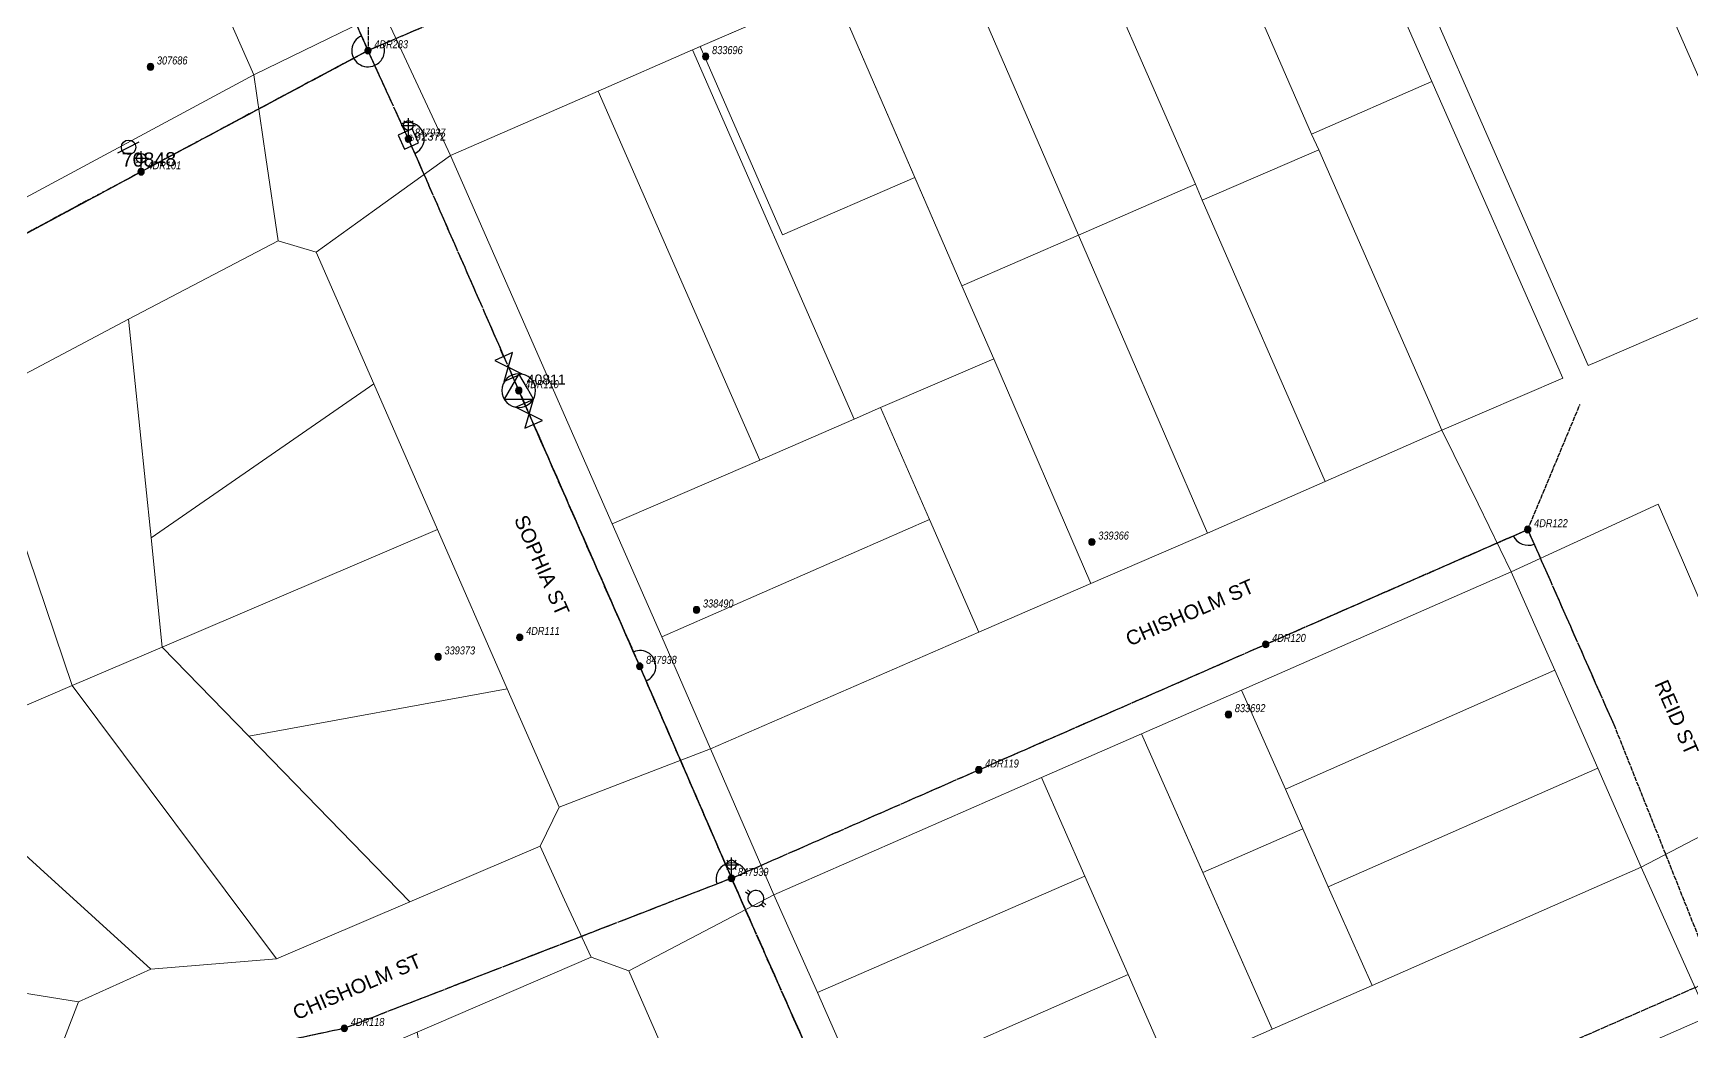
# Model space of a CAD drawing. Header units: metres. Extents: x 303058 to 305172, y 6169922 to 6171978.
# Drawn here: x 304035.9 to 304243.2, y 6171300.4 to 6171425.1 of the extents above; entities that cross this region are included whole.
import ezdxf
from ezdxf.enums import TextEntityAlignment as Align

# ---------------------------------------------------------------- set-up
doc = ezdxf.new("R2010")
doc.units = ezdxf.units.M
doc.linetypes.add('Cable Exist OH', pattern=[1, 1, 0])
doc.layers.get('0').update_dxf_attribs({"color": 6})
for name, color, linetype in [('_User_NumPoleExist', 7, 'Continuous'), ('Equip_LV_EXT', 7, 'Continuous'), ('Equip_SP_HV_EXT', 7, 'Continuous'), ('Equip_SP_LV_EXT', 7, 'Continuous'), ('Equip_SP_SL_EXT', 8, 'Continuous'), ('Mains_HV_EXT', 7, 'Continuous'), ('Mains_HV_MOD', 7, 'Continuous'), ('Mains_LV_EXT', 7, 'Continuous'), ('Mains_SL_EXT', 7, 'Continuous'), ('OH_Details_SP_MISC', 7, 'Continuous'), ('Sub_SP_TR_HV_LV_EXT', 7, 'Continuous'), ('SupportsOH_SP_TR_HV_LV_SL_EXT', 8, 'Continuous')]:
    doc.layers.add(name, color=color, linetype=linetype)
for name, color, linetype, lineweight in [('Cadastre Buildings_SP_EXT', 7, 'Continuous', 5), ('Cadastre Land Parcels_SP_EXT', 8, 'Continuous', 5), ('Cadastre Road Names_SP_HV_LV_SL_EXT', 9, 'Continuous', 5), ('Cadastre Roads_SP_EXT', 7, 'Continuous', 5)]:
    doc.layers.add(name, color=color, linetype=linetype, lineweight=lineweight)
doc.styles.add('HVSW_LABEL', font='arial.ttf')
doc.styles.add('iecARIAL', font='arial.ttf', dxfattribs={"height": 2})
doc.styles.add('POLE_LABEL', font='ARIALNI.TTF')
doc.styles.get("Standard").update_dxf_attribs({"font": 'arial.ttf'})

# ---------------------------------------------------------------- blocks, each defined once
blk = doc.blocks.new('SUB_POLE_EXT')
blk.add_wipeout([(0, 4.22), (0.42, 4.2), (0.83, 4.14), (1.21, 4.05), (1.62, 3.9), (1.99, 3.72), (2.35, 3.51), (2.68, 3.26), (2.99, 2.99), (3.28, 2.66), (3.52, 2.34), (3.76, 1.92), (3.9, 1.62), (4.04, 1.23), (4.18, 0.63), (4.22, 0), (4.18, -0.61), (4.06, -1.15), (3.9, -1.62), (3.58, -2.24), (3.22, -2.73), (2.97, -3.01), (2.68, -3.26), (2.36, -3.5), (2, -3.72), (1.64, -3.89), (1.25, -4.03), (0.82, -4.14), (0.42, -4.2), (0, -4.22), (-0.41, -4.2), (-0.8, -4.15), (-1.21, -4.05), (-1.62, -3.9), (-1.99, -3.73), (-2.35, -3.51), (-2.68, -3.26), (-2.96, -3.02), (-3.23, -2.72), (-3.51, -2.35), (-3.71, -2.01), (-3.91, -1.6), (-4.05, -1.21), (-4.16, -0.76), (-4.22, -0.14), (-4.21, 0.39), (-4.14, 0.83), (-4.03, 1.27), (-3.9, 1.63), (-3.71, 2.02), (-3.5, 2.37), (-3.28, 2.67), (-2.99, 2.99), (-2.68, 3.27), (-2.33, 3.52), (-1.98, 3.73), (-1.63, 3.9), (-1.2, 4.05), (-0.78, 4.15), (-0.4, 4.21)])
blk.add_line((2.16, 0.48), (2.16, 0.48, 0))
blk.add_lwpolyline([(-4.22, 0, 1), (4.22, 0, 1)], format="xyb", close=True)
blk.add_lwpolyline([(2.14, 0.52), (0, 4.22), (-3.66, -2.11), (3.66, -2.11)], close=True)
for tag, height, flags, p in [('STREET_CODE', 0.2, 9, (1.5, 0)), ('ASSET_NUM', 2.5, 8, (2, 2)), ('CONSTRUCTED_VOLTAGE', 0.2, 9, (1.5, -0.2)), ('OPERATING_VOLTAGE', 0.2, 9, (1.5, -0.6)), ('OPERATED_BY', 0.2, 9, (1.5, -0.8)), ('ORIENTATION', 0.2, 9, (1.5, -1.2)), ('OWNED_BY', 0.2, 9, (1.5, -1.4)), ('SECONDARY_VOLTAGE', 0.2, 9, (1.5, -1.6)), ('STATE', 0.2, 9, (1.5, -1.8)), ('SUBSTATION_TYPE', 0.2, 9, (1.5, -2)), ('STREETNAME', 0.2, 9, (1.5, -2.8)), ('SUBURB', 0.2, 9, (1.5, -3)), ('Z', 0.2, 1, (1.5, -3.4)), ('NO_PHASES', 0.2, 9, (1.5, -0.4)), ('MAINTAINED_BY', 0.2, 9, (1.5, -1)), ('USAGE', 0.2, 9, (1.5, -2.2)), ('LEGEND', 0.2, 9, (1.5, -2.4)), ('LOCATION', 0.2, 9, (1.5, -2.6)), ('NOTES', 0.2, 9, (1.5, -3.2))]:
    blk.add_attdef(tag, text='', height=height, dxfattribs=dict(flags=flags)).set_placement(p, align=Align.MIDDLE_LEFT)
blk = doc.blocks.new('LV_OH_LINKS_DISTFUSE_EXT')
for p, q in [((0, 0), (0.96, 0)), ((3.84, 0), (4.8, 0))]:
    blk.add_line(p, q)
blk.add_lwpolyline([(3.84, -1.2), (3.84, 1.2), (0.96, -1.2), (0.96, 1.2)], close=True)
at = {"flags": 9}
for tag, p in [('ACTUAL_STATUS', (0, 0)), ('CONSTRUCTED_VOLTAGE', (0, -0.2)), ('OPERATING_VOLTAGE', (0, -0.6)), ('ORIENTATION', (0, -0.8)), ('OWNED_BY', (0, -1)), ('STATE', (0, -1.2)), ('SWITCH_TYPE', (0, -1.4)), ('NO_PHASES', (0, -0.4)), ('USAGE', (0, -1.6)), ('NOTES', (0, -1.8))]:
    blk.add_attdef(tag, text='', height=0.2, dxfattribs=at).set_placement(p, align=Align.MIDDLE_LEFT)
at = {"flags": 1}
blk.add_attdef('Z', (0, 0), '', height=0.2, dxfattribs=at)
blk = doc.blocks.new('LV_OH_LINKS_OPEN_EXT')
for p, q in [((-0.17, 4.97), (-0.17, 5.46)), ((0.17, 4.97), (0.17, 5.46)), ((-0.17, 3), (-0.17, 2.5)), ((0.17, 3), (0.17, 2.5))]:
    blk.add_line(p, q)
blk.add_lwpolyline([(0, 2.99, 1), (0, 4.98, 1)], format="xyb", close=True)
at = {"flags": 9}
for tag, p in [('ACTUAL_STATUS', (0, 0)), ('CONSTRUCTED_VOLTAGE', (0, -0.2)), ('OPERATING_VOLTAGE', (0, -0.6)), ('ORIENTATION', (0, -0.8)), ('OWNED_BY', (0, -1)), ('STATE', (0, -1.2)), ('SWITCH_TYPE', (0, -1.4)), ('NO_PHASES', (0, -0.4)), ('USAGE', (0, -1.6)), ('LEGEND', (0, -1.8)), ('NOTES', (0, -2))]:
    blk.add_attdef(tag, text='', height=0.2, dxfattribs=at).set_placement(p, align=Align.MIDDLE_LEFT)
at = {"flags": 1}
blk.add_attdef('Z', (0, 0), '', height=0.2, dxfattribs=at)
blk = doc.blocks.new('*U139')
for p, q in [((-1.46, 5.68), (-1.06, 5.28)), ((0, 1.97), (0, 6.47)), ((1.46, 5.68), (1.06, 5.28)), ((-2.25, 4.22), (2.25, 4.22)), ((-1.46, 2.76), (-1.06, 3.16)), ((0, 0), (0, 2.72)), ((1.46, 2.76), (1.06, 3.16))]:
    blk.add_line(p, q)
blk.add_circle((0, 4.22), 1.5)
at = {"style": 'iecARIAL', "flags": 9}
blk.add_attdef('ASSET_NUM', (1.5, 1.5), '', height=2.5, dxfattribs=at)
for tag, p, height, flags in [('OPERATING_VOLTAGE', (0.98, -1.65), 0.2, 9), ('ORIENTATION', (0.98, -1.85), 0.2, 9), ('OWNED_BY', (0.98, -2.05), 0.2, 9), ('STATE', (0.98, -2.25), 0.2, 9), ('CONSTRUCTED_VOLTAGE', (0.98, -0.65), 0.2, 9), ('CONTROL_TYPE', (0.98, -0.85), 0.2, 9), ('LANTERN_PURPOSE', (0.98, -1.05), 0.2, 9), ('LANTERN_TYPE', (0.98, -1.25), 0.2, 9), ('NO_PHASES', (0.98, -1.45), 0.2, 9), ('USAGE', (0.98, -2.45), 0.2, 9), ('CEXIST', (0.98, -2.65), 0.2, 9), ('CNEW', (0.98, -2.85), 0.2, 9), ('CNUMBER', (0.98, -3.05), 0.2, 9), ('CREMOVE', (0.98, -3.25), 0.2, 9), ('CREPLACE', (0.98, -3.45), 0.2, 9), ('LKINGHEIGHT', (0.98, -3.65), 0.2, 9), ('LBRACKET', (0.98, -3.85), 0.2, 9), ('LBRACKETVOCAB', (0.98, -4.05), 0.2, 9), ('LCATEGORY', (0.98, -4.25), 0.2, 9), ('LCHARGE1', (0.98, -4.45), 0.2, 9), ('LCHARGE1PERCENT', (0.98, -4.65), 0.2, 9), ('LCHARGE2', (0.98, -4.85), 0.2, 9), ('LCHARGE2PERCENT', (0.98, -5.05), 0.2, 9), ('LCHARGE3', (0.98, -5.25), 0.2, 9), ('LNUMBER', (2.18, -3.25), 2.5, 8), ('STREETNAME', (0.98, -9.25), 0.2, 9), ('SUBURB', (0.98, -9.45), 0.2, 1), ('LCHARGE3PERCENT', (0.98, -5.45), 0.2, 9), ('LEXIST', (0.98, -5.65), 0.2, 9), ('LLAMP', (0.98, -5.85), 0.2, 9), ('LLAMPVOCAB', (0.98, -6.05), 0.2, 9), ('LMAST', (0.98, -6.25), 0.2, 9), ('LMASTVOCAB', (0.98, -6.45), 0.2, 9), ('LNEW', (0.98, -6.65), 0.2, 9), ('LANTNUMBER', (0.98, -6.85), 0.2, 9), ('LOUTREACH', (0.98, -7.25), 0.2, 9), ('LOUTREACHVOCAB', (0.98, -7.45), 0.2, 9), ('LRATECODE', (0.98, -7.65), 0.2, 9), ('LREMOVE', (0.98, -7.85), 0.2, 9), ('LREPLACE', (0.98, -8.05), 0.2, 9), ('LTYPE', (0.98, -8.25), 0.2, 9), ('LTYPEVOCAB', (0.98, -8.45), 0.2, 9), ('LEGEND', (0.98, -8.65), 0.2, 9), ('LOCATION', (0.98, -8.85), 0.2, 9), ('NOTES', (0.98, -9.05), 0.2, 9)]:
    blk.add_attdef(tag, p, '', height=height, dxfattribs=dict(flags=flags))
blk = doc.blocks.new('POLE_EXT')
blk.add_hatch(color=256).paths.add_polyline_path([(-1, 0, 1), (1, 0, 1)])
blk.add_lwpolyline([(-1, 0, 1), (1, 0, 1)], format="xyb", close=True)
for tag, height, flags, p in [('pNumber', 2.5, 8, (-17.84, 2.07)), ('OWNED_BY', 0.2, 9, (1.35, -0.4)), ('SPECIAL_USE', 0.2, 9, (1.35, -0.8)), ('STATE', 0.2, 9, (1.35, -1)), ('cLV', 0.2, 9, (1.35, -1.4)), ('hDepth', 0.2, 9, (1.35, -1.6)), ('hDia', 0.2, 9, (1.35, -1.8)), ('cHV', 0.2, 9, (1.35, -2)), ('cLinedev', 0.2, 9, (1.35, -3.4)), ('pExisting', 0.2, 9, (1.35, -3.8)), ('pFooting', 0.2, 9, (1.35, -4.4)), ('pNew', 0.2, 9, (1.35, -4.6)), ('pRelocate', 0.2, 9, (1.35, -5)), ('pRemove', 0.2, 9, (1.35, -5.2)), ('PARENT', 0.2, 9, (1.35, -0.6)), ('USAGE', 0.2, 9, (1.35, -1.2)), ('LBRACKET', 0.2, 9, (1.35, -2.2)), ('LExisting', 0.2, 9, (1.35, -2.4)), ('LANTNUMBER', 0.2, 9, (1.35, -2.6)), ('LOther', 0.2, 9, (1.35, -2.8)), ('LRemove', 0.2, 9, (1.35, -3)), ('LEGEND', 0.2, 9, (1.35, -3.2)), ('LOCATION', 0.2, 9, (1.35, -3.6)), ('PFNUMBER', 0.2, 9, (1.35, -4)), ('NEWPFNUMBER', 0.2, 9, (1.35, -4.2)), ('pReplace', 0.2, 9, (1.35, -5.4)), ('pStay', 0.2, 9, (1.35, -5.6)), ('pType', 0.2, 9, (1.35, -5.8)), ('cspan', 0.2, 9, (1.35, -6)), ('STREETNAME', 0.2, 9, (1.35, -6.2)), ('SUBURB', 0.2, 9, (1.35, -6.4)), ('OPERATED_BY', 0.2, 9, (1.36, -7.01)), ('NOTES', 0.2, 9, (1.35, -6.6)), ('MAINTAINED_BY', 0.2, 9, (1.36, -6.81))]:
    blk.add_attdef(tag, text='', height=height, dxfattribs=dict(flags=flags)).set_placement(p, align=Align.MIDDLE_LEFT)
at = {"style": 'POLE_LABEL', "flags": 9}
for tag, p in [('STRUCTURE_PLANT_NUMBER', (1.35, 0.03)), ('STREET_CODE', (1.35, -0.2))]:
    blk.add_attdef(tag, text='', height=0.2, dxfattribs=at).set_placement(p, align=Align.MIDDLE_LEFT)
at = {"flags": 1}
blk.add_attdef('Z', (1.35, -7.33), '', height=0.2, dxfattribs=at)
at = {"layer": '_User_NumPoleExist', "style": 'POLE_LABEL', "flags": 8}
blk.add_attdef('ASSET_NUM', text='', height=2.5, dxfattribs=at).set_placement((2, 2), align=Align.MIDDLE_LEFT)
blk = doc.blocks.new('HV_ABS_CLOSED_EXT')
blk.add_line((-3, 6.87), (3, 6.87))
blk.add_circle((0, 6.87), 1.8)
at = {"flags": 1}
blk.add_attdef('Z', (0, 0), '', height=0.2, dxfattribs=at)
at = {"style": 'HVSW_LABEL'}
for tag, height, flags, p in [('ASSET_NUM', 3.5, 8, (2, 2)), ('STREET_CODE', 0.2, 9, (0, -0.2))]:
    blk.add_attdef(tag, text='', height=height, dxfattribs=dict(at, flags=flags)).set_placement(p, align=Align.MIDDLE_LEFT)
at = {"flags": 9}
for tag, p in [('ACTUAL_STATUS', (0, -0.4)), ('CONSTRUCTED_VOLTAGE', (0, -0.6)), ('OPERATING_VOLTAGE', (0, -1)), ('ORIENTATION', (0, -1.2)), ('OWNED_BY', (0, -1.4)), ('STATE', (0, -1.6)), ('SWITCH_TYPE', (0, -1.8)), ('STREETNAME', (0, -2.6)), ('SUBURB', (0, -2.8)), ('NO_PHASES', (0, -0.8)), ('USAGE', (0, -2)), ('LEGEND', (0, -2.2)), ('LOCATION', (0, -2.4)), ('NOTES', (0, -3))]:
    blk.add_attdef(tag, text='', height=0.2, dxfattribs=at).set_placement(p, align=Align.MIDDLE_LEFT)
blk = doc.blocks.new('HV_LOAD_BREAK_EXT')
blk.add_lwpolyline([(-2.4, -2.4), (2.4, -2.4), (2.4, 2.4), (-2.4, 2.4)], close=True)
at = {"insert": (-1.1, 0.99), "char_height": 2, "width": 2.9628, "attachment_point": 1}
blk.add_mtext('{\\Fisocp|c0;LB}', dxfattribs=at)
for tag, height, flags, p in [('STREET_CODE', 0.2, 9, (1.5, 0)), ('ASSET_NUM', 2.5, 8, (2, 2)), ('ACTUAL_STATUS', 0.2, 9, (1.5, -0.2)), ('CONSTRUCTED_VOLTAGE', 0.2, 9, (1.5, -0.4)), ('OPERATING_VOLTAGE', 0.2, 9, (1.5, -0.8)), ('ORIENTATION', 0.2, 9, (1.5, -1)), ('OWNED_BY', 0.2, 9, (1.5, -1.2)), ('OPERATED_BY', 0.2, 9, (1.5, -1.4)), ('STATE', 0.2, 9, (1.5, -1.8)), ('SWITCH_TYPE', 0.2, 9, (1.5, -2)), ('STREETNAME', 0.2, 9, (1.5, -2.8)), ('SUBURB', 0.2, 9, (1.5, -3)), ('Z', 0.2, 1, (1.5, -3.6)), ('NO_PHASES', 0.2, 9, (1.5, -0.6)), ('MAINTAINED_BY', 0.2, 9, (1.5, -1.6)), ('USAGE', 0.2, 9, (1.5, -2.2)), ('LEGEND', 0.2, 9, (1.5, -2.4)), ('LOCATION', 0.2, 9, (1.5, -2.6)), ('NOTES', 0.2, 9, (1.5, -3.2)), ('LABEL_ALIGNMENT', 0.2, 9, (1.5, -3.4))]:
    blk.add_attdef(tag, text='', height=height, dxfattribs=dict(flags=flags)).set_placement(p, align=Align.MIDDLE_LEFT)

msp = doc.modelspace()

# ---------------------------------------------------------------- linework, layer by layer
at = {"layer": 'Cadastre Buildings_SP_EXT', "linetype": 'Continuous'}
for points in [[(304266.71, 6171399.54), (304234.52, 6171473.42), (304222.66, 6171468.25), (304255.09, 6171394.43), (304266.71, 6171399.54)], [(304255.09, 6171394.43), (304222.66, 6171468.25), (304209.92, 6171462.84), (304197.77, 6171457.56), (304230.21, 6171383.61), (304231.31, 6171384.04), (304243.05, 6171389.14), (304255.09, 6171394.43)], [(304138.52, 6171376.9), (304118.33, 6171423.01), (304106.54, 6171417.87), (304126.73, 6171371.76), (304138.52, 6171376.9)], [(304279.37, 6171273.43), (304263.34, 6171310.21), (304245.19, 6171302.24), (304226.75, 6171294.17), (304242.59, 6171257.31), (304261.03, 6171265.39), (304279.37, 6171273.43)]]:
    msp.add_lwpolyline(points, close=True, dxfattribs=at)
at = {"layer": 'Cadastre Land Parcels_SP_EXT', "linetype": 'Continuous'}
for points in [[(304063.51, 6171419.89), (304023.3, 6171510.84), (303895.43, 6171441.28), (303880.15, 6171410.95), (303890.46, 6171408.45), (303879.45, 6171363.62), (303933.85, 6171350.2), (303952.79, 6171360.38), (304063.51, 6171419.89)], [(304210.69, 6171419.05), (304194.41, 6171456.03), (304179.51, 6171449.56), (304195.63, 6171412.48), (304210.69, 6171419.05)], [(304195.63, 6171412.48), (304179.51, 6171449.56), (304164.97, 6171443.24), (304181.14, 6171406.22), (304181.98, 6171404.24), (304196.58, 6171410.52), (304195.63, 6171412.48)], [(304181.14, 6171406.22), (304164.97, 6171443.24), (304150.47, 6171436.95), (304166.53, 6171399.87), (304181.14, 6171406.22)], [(304151.97, 6171393.53), (304166.53, 6171399.87), (304150.47, 6171436.95), (304135.9, 6171430.65), (304151.97, 6171393.53)], [(304146.11, 6171407.07), (304135.9, 6171430.65), (304119.26, 6171423.41), (304129.54, 6171399.9), (304146.11, 6171407.07)], [(304119.26, 6171423.41), (304118.33, 6171423.01), (304138.52, 6171376.9), (304141.79, 6171378.36), (304155.95, 6171384.42), (304151.97, 6171393.53), (304146.11, 6171407.07), (304129.54, 6171399.9), (304119.26, 6171423.41)], [(304227.03, 6171382.02), (304210.69, 6171419.05), (304195.63, 6171412.48), (304196.58, 6171410.52), (304211.93, 6171375.5), (304227.03, 6171382.02)], [(304211.93, 6171375.5), (304196.58, 6171410.52), (304181.98, 6171404.24), (304197.35, 6171369.09), (304211.93, 6171375.5)], [(304182.65, 6171362.66), (304197.35, 6171369.09), (304181.98, 6171404.24), (304181.14, 6171406.22), (304166.53, 6171399.87), (304182.65, 6171362.66)], [(304078.51, 6171381.29), (304071.29, 6171397.74), (304066.56, 6171399.15), (304047.85, 6171389.36), (304050.69, 6171362.07), (304078.51, 6171381.29)], [(304182.65, 6171362.66), (304166.53, 6171399.87), (304151.97, 6171393.53), (304155.95, 6171384.42), (304168.09, 6171356.37), (304182.65, 6171362.66)], [(304050.69, 6171362.07), (304047.85, 6171389.36), (304028.73, 6171379.28), (304040.83, 6171343.62), (304052.04, 6171348.43), (304050.69, 6171362.07)], [(304168.09, 6171356.37), (304155.95, 6171384.42), (304141.79, 6171378.36), (304147.92, 6171364.35), (304154.08, 6171350.3), (304168.09, 6171356.37)], [(304086.47, 6171363.13), (304078.51, 6171381.29), (304050.69, 6171362.07), (304052.04, 6171348.43), (304086.47, 6171363.13)], [(304040.83, 6171343.62), (304028.73, 6171379.28), (304013.49, 6171371.3), (304026.94, 6171337.66), (304040.83, 6171343.62)], [(304147.92, 6171364.35), (304141.79, 6171378.36), (304138.52, 6171376.9), (304126.73, 6171371.76), (304108.29, 6171363.8), (304114.48, 6171349.72), (304147.92, 6171364.35)], [(304154.08, 6171350.3), (304147.92, 6171364.35), (304114.48, 6171349.72), (304120.57, 6171335.73), (304154.08, 6171350.3)], [(304095.18, 6171343.21), (304086.47, 6171363.13), (304052.04, 6171348.43), (304062.87, 6171337.32), (304095.18, 6171343.21)], [(304226.05, 6171345.53), (304220.61, 6171357.83), (304186.91, 6171343.06), (304192.39, 6171330.68), (304226.05, 6171345.53)], [(304066.33, 6171309.51), (304082.99, 6171316.63), (304062.87, 6171337.32), (304052.04, 6171348.43), (304040.83, 6171343.62), (304066.33, 6171309.51)], [(304231.41, 6171333.32), (304226.05, 6171345.53), (304192.39, 6171330.68), (304197.72, 6171318.5), (304231.41, 6171333.32)], [(304066.33, 6171309.51), (304040.83, 6171343.62), (304026.94, 6171337.66), (304022.94, 6171333.36), (304050.65, 6171308.2), (304066.33, 6171309.51)], [(304099.27, 6171323.57), (304101.67, 6171328.42), (304095.18, 6171343.21), (304062.87, 6171337.32), (304082.99, 6171316.63), (304099.27, 6171323.57)], [(304194.56, 6171325.73), (304192.39, 6171330.68), (304186.91, 6171343.06), (304174.41, 6171337.6), (304182.09, 6171320.27), (304194.56, 6171325.73)], [(304190.75, 6171300.72), (304174.41, 6171337.6), (304161.91, 6171332.15), (304167.35, 6171319.83), (304172.74, 6171307.55), (304178.15, 6171295.16), (304190.75, 6171300.72)], [(304050.65, 6171308.2), (304022.94, 6171333.36), (304014.59, 6171324.39), (304001.68, 6171310.54), (304041.62, 6171304.12), (304050.65, 6171308.2)], [(304236.85, 6171320.94), (304231.41, 6171333.32), (304197.72, 6171318.5), (304203.21, 6171306.17), (304236.85, 6171320.94)], [(304167.35, 6171319.83), (304161.91, 6171332.15), (304128.48, 6171317.49), (304133.92, 6171305.28), (304167.35, 6171319.83)], [(304203.21, 6171306.17), (304197.72, 6171318.5), (304194.56, 6171325.73), (304182.09, 6171320.27), (304190.75, 6171300.72), (304203.21, 6171306.17)], [(304172.74, 6171307.55), (304167.35, 6171319.83), (304133.92, 6171305.28), (304139.38, 6171292.89), (304172.74, 6171307.55)], [(304038.11, 6171295.05), (304041.62, 6171304.12), (304001.68, 6171310.54), (304006.12, 6171299.22), (304011.74, 6171284.84), (304038.11, 6171295.05)], [(304116.87, 6171293.12), (304110.38, 6171307.98), (304105.64, 6171309.69), (304083.91, 6171300.35), (304088.5, 6171274.71), (304116.87, 6171293.12)], [(304178.15, 6171295.16), (304172.74, 6171307.55), (304139.38, 6171292.89), (304144.82, 6171280.5), (304178.15, 6171295.16)]]:
    msp.add_lwpolyline(points, close=True, dxfattribs=at)
at = {"layer": 'Cadastre Roads_SP_EXT', "linetype": 'Continuous'}
for points in [[(304023.74, 6171556.9), (304008.96, 6171591), (304001.39, 6171588.13), (303990.9, 6171584.16), (304023.3, 6171510.84), (304063.51, 6171419.89), (304072.85, 6171424.42), (304079.72, 6171427.75), (304065.06, 6171461.68), (304059.8, 6171473.97), (304054.45, 6171486.35), (304049.1, 6171498.65), (304043.75, 6171510.95), (304035.89, 6171529), (304029.81, 6171542.91), (304023.74, 6171556.9)], [(304066.56, 6171399.15), (304065.03, 6171409.55), (304063.51, 6171419.89), (303952.79, 6171360.38), (303954.17, 6171344.09), (303955.54, 6171327.82), (303968.93, 6171338.3), (303985.68, 6171351.43), (303998.27, 6171361.27), (304006.26, 6171367.54), (304013.49, 6171371.3), (304028.73, 6171379.28), (304047.85, 6171389.36), (304066.56, 6171399.15)], [(304220.61, 6171357.83), (304216.45, 6171366.31), (304211.93, 6171375.5), (304197.35, 6171369.09), (304182.65, 6171362.66), (304168.09, 6171356.37), (304154.08, 6171350.3), (304120.57, 6171335.73), (304124.65, 6171326.32), (304128.48, 6171317.49), (304161.91, 6171332.15), (304174.41, 6171337.6), (304186.91, 6171343.06), (304220.61, 6171357.83)], [(304241.98, 6171359.3), (304238.96, 6171366.27), (304228.37, 6171361.4), (304220.61, 6171357.83), (304226.05, 6171345.53), (304231.41, 6171333.32), (304236.85, 6171320.94), (304244.42, 6171324.89), (304254.65, 6171330.24), (304252.53, 6171335.09), (304247.22, 6171347.18), (304241.98, 6171359.3)], [(304105.64, 6171309.69), (304102.34, 6171316.88), (304099.27, 6171323.57), (304082.99, 6171316.63), (304066.33, 6171309.51), (304050.65, 6171308.2), (304041.62, 6171304.12), (304038.11, 6171295.05), (304041.99, 6171286.12), (304051.17, 6171282), (304060, 6171286.08), (304067.31, 6171291.53), (304072.71, 6171295.53), (304083.91, 6171300.35), (304105.64, 6171309.69)], [(304245.19, 6171302.24), (304240.88, 6171311.9), (304236.85, 6171320.94), (304203.21, 6171306.17), (304190.75, 6171300.72), (304178.15, 6171295.16), (304144.82, 6171280.5), (304148.71, 6171271.5), (304152.86, 6171261.9), (304171.31, 6171269.96), (304183.39, 6171275.2), (304195.7, 6171280.56), (304207.89, 6171285.91), (304226.75, 6171294.17), (304245.19, 6171302.24)], [(304133.92, 6171305.28), (304128.48, 6171317.49), (304118.08, 6171312.03), (304110.38, 6171307.98), (304116.87, 6171293.12), (304124.74, 6171275.14), (304136.48, 6171278.28), (304144.82, 6171280.5), (304139.38, 6171292.89), (304133.92, 6171305.28)]]:
    msp.add_lwpolyline(points, close=True, dxfattribs=at)
msp.add_lwpolyline([(304079.72, 6171427.75), (304083.75, 6171419.1), (304088.09, 6171409.81), (304106.54, 6171417.87), (304118.33, 6171423.01), (304135.9, 6171430.65)], dxfattribs=at)
at = {"layer": 'Mains_HV_EXT', "linetype": 'Cable Exist OH'}
for points in [[(304077.77, 6171422.91), (304057.03, 6171470.28), (304040.1, 6171509.32), (304021.16, 6171552.81), (304002.39, 6171595.99), (304053.57, 6171618.02), (304087.98, 6171633.03), (304204.64, 6171683.73)], [(304049.43, 6171407.79), (304077.77, 6171422.91)], [(304077.77, 6171422.91), (304082.82, 6171411.88)], [(304111.72, 6171346.03), (304123.19, 6171319.55), (304134.31, 6171294.48)]]:
    msp.add_lwpolyline(points, dxfattribs=at)
at = {"layer": 'Mains_HV_EXT', "linetype": 'Continuous'}
msp.add_lwpolyline([(304112.52, 6171344.2, 1.018192), (304110.94, 6171347.81)], format="xyb", dxfattribs=at)
at = {"layer": 'Mains_HV_MOD', "linetype": 'Cable Exist OH'}
msp.add_lwpolyline([(303918.27, 6171353.72), (303971.42, 6171365.86), (304049.43, 6171407.79)], dxfattribs=at)
at = {"layer": 'Mains_LV_EXT', "linetype": 'Cable Exist OH'}
for points in [[(304077.77, 6171422.91), (304057.03, 6171470.28)], [(304119.93, 6171440.94), (304077.77, 6171422.91)], [(304049.43, 6171407.79), (304077.77, 6171422.91)], [(304077.77, 6171422.91), (304082.82, 6171411.88)], [(304009.28, 6171386.21), (304049.43, 6171407.79)], [(304189.93, 6171348.77), (304222.66, 6171363.1)], [(304222.66, 6171363.1), (304233.62, 6171338.26)], [(304154.08, 6171333.09), (304189.93, 6171348.77)], [(304123.19, 6171319.55), (304111.72, 6171346.03)], [(304123.19, 6171319.55), (304154.08, 6171333.09)], [(304123.19, 6171319.55), (304074.82, 6171300.81)], [(304134.31, 6171294.48), (304123.19, 6171319.55)], [(304192.69, 6171283.62), (304219.69, 6171295.45), (304246.07, 6171307.01)], [(304074.82, 6171300.81), (304042.95, 6171293.96)]]:
    msp.add_lwpolyline(points, dxfattribs=at)
at = {"layer": 'Mains_LV_EXT', "linetype": 'Continuous'}
for points in [[(304076.97, 6171424.74, 1.023304), (304078.61, 6171421.09)], [(304078.61, 6171421.09, 0.43144), (304079.66, 6171423.72)], [(304083.62, 6171410.05, 0.988315), (304081.95, 6171413.77)], [(304220.83, 6171362.3, 0.3707), (304223.47, 6171361.27)], [(304125.02, 6171320.35, 0.947221), (304121.38, 6171318.83)]]:
    msp.add_lwpolyline(points, format="xyb", dxfattribs=at)
at = {"layer": 'Mains_SL_EXT', "linetype": 'Cable Exist OH', "ltscale": 0.6, "flags": 128}
for points in [[(304057.03, 6171470.28), (304077.77, 6171422.91)], [(304078.04, 6171454.17), (304077.77, 6171422.91)], [(304119.93, 6171440.94), (304077.77, 6171422.91)], [(304077.77, 6171422.91), (304049.43, 6171407.79), (304049.4, 6171407.78)], [(304077.77, 6171422.91), (304082.82, 6171411.88)], [(304049.4, 6171407.78), (304009.3, 6171386.23)], [(304222.66, 6171363.1), (304229.2, 6171378.74)], [(304123.19, 6171319.55), (304154.08, 6171333.09), (304189.93, 6171348.77), (304222.66, 6171363.1)], [(304222.66, 6171363.1), (304233.62, 6171338.26), (304246.07, 6171307.01)], [(304123.19, 6171319.55), (304074.82, 6171300.81), (304042.95, 6171293.96)], [(304123.19, 6171319.55), (304134.31, 6171294.48), (304147.61, 6171263.98)]]:
    msp.add_lwpolyline(points, dxfattribs=at)
at = {"layer": 'OH_Details_SP_MISC', "flags": 128}
msp.add_lwpolyline([(303633.01, 6171419.95), (303677.63, 6171409.4), (303725.15, 6171398.75), (303769.15, 6171387.89), (303791.67, 6171382.19), (303817.21, 6171376.49), (303867.9, 6171363.38), (303918.27, 6171353.72), (303971.42, 6171365.86), (304009.29, 6171386.22), (304049.4, 6171407.78), (304077.77, 6171422.91)], dxfattribs=at)

# ---------------------------------------------------------------- block references
at = {"layer": 'Equip_SP_HV_EXT'}
ref = msp.add_blockref('HV_ABS_CLOSED_EXT', (304049.43, 6171407.79), dxfattribs=dict(at, xscale=0.5, yscale=0.5, zscale=0.5, rotation=27.13291658966984))
ref.add_attrib('ASSET_NUM', '70848', dxfattribs={"layer": '0', "height": 1.75, "rotation": 0.8099, "style": 'HVSW_LABEL'}).set_placement((304050.43, 6171407.92), align=Align.BOTTOM_CENTER)
ref = msp.add_blockref('HV_LOAD_BREAK_EXT', (304082.82, 6171411.88), dxfattribs=dict(at, xscale=0.4, yscale=0.4, zscale=0.4, rotation=24.79124211318191))
ref.add_attrib('ASSET_NUM', '92372', dxfattribs={"layer": '0', "height": 1}).set_placement((304083.62, 6171412.18), align=Align.MIDDLE_LEFT)
at = {"layer": 'Equip_SP_LV_EXT', "rotation": 231.6094575344927}
msp.add_blockref('LV_OH_LINKS_OPEN_EXT', (304123.1, 6171319.51), dxfattribs=at)
at = {"layer": 'Equip_SP_SL_EXT', "xscale": 0.4, "yscale": 0.4, "zscale": 0.4}
for p in [(304082.82, 6171411.88), (304049.43, 6171407.79), (304123.19, 6171319.55)]:
    msp.add_blockref('*U139', p, dxfattribs=at)
at = {"layer": 'Sub_SP_TR_HV_LV_EXT'}
ref = msp.add_blockref('SUB_POLE_EXT', (304096.61, 6171380.46), dxfattribs=dict(at, xscale=0.5, yscale=0.5, zscale=0.5))
ref.add_attrib('ASSET_NUM', '40811', dxfattribs={"layer": '0', "height": 1.25}).set_placement((304097.61, 6171380.84), align=Align.BOTTOM_LEFT)
at = {"layer": 'SupportsOH_SP_TR_HV_LV_SL_EXT'}
ref = msp.add_blockref('POLE_EXT', (304077.77, 6171422.91), dxfattribs=dict(at, xscale=0.4, yscale=0.4, zscale=0.4))
ref.add_attrib('ASSET_NUM', '4DR283', dxfattribs={"layer": '_User_NumPoleExist', "height": 1, "style": 'POLE_LABEL'}).set_placement((304078.57, 6171423.71), align=Align.MIDDLE_LEFT)
ref = msp.add_blockref('POLE_EXT', (304050.6, 6171420.89), dxfattribs=dict(at, xscale=0.4, yscale=0.4, zscale=0.4))
ref.add_attrib('ASSET_NUM', '307686', dxfattribs={"layer": '_User_NumPoleExist', "height": 1, "style": 'POLE_LABEL'}).set_placement((304051.4, 6171421.69), align=Align.MIDDLE_LEFT)
ref = msp.add_blockref('POLE_EXT', (304119.96, 6171422.18), dxfattribs=dict(at, xscale=0.4, yscale=0.4, zscale=0.4))
ref.add_attrib('ASSET_NUM', '833696', dxfattribs={"layer": '_User_NumPoleExist', "height": 1, "style": 'POLE_LABEL'}).set_placement((304120.76, 6171422.98), align=Align.MIDDLE_LEFT)
ref = msp.add_blockref('POLE_EXT', (304082.82, 6171411.88), dxfattribs=dict(at, xscale=0.4, yscale=0.4, zscale=0.4))
ref.add_attrib('ASSET_NUM', '847937', dxfattribs={"layer": '_User_NumPoleExist', "height": 1, "style": 'POLE_LABEL'}).set_placement((304083.62, 6171412.68), align=Align.MIDDLE_LEFT)
ref = msp.add_blockref('POLE_EXT', (304049.43, 6171407.79), dxfattribs=dict(at, xscale=0.4, yscale=0.4, zscale=0.4))
ref.add_attrib('ASSET_NUM', '4DR101', dxfattribs={"layer": '_User_NumPoleExist', "height": 1, "style": 'POLE_LABEL'}).set_placement((304050.23, 6171408.59), align=Align.MIDDLE_LEFT)
ref = msp.add_blockref('POLE_EXT', (304222.66, 6171363.1), dxfattribs=dict(at, xscale=0.4, yscale=0.4, zscale=0.4))
ref.add_attrib('ASSET_NUM', '4DR122', dxfattribs={"layer": '_User_NumPoleExist', "height": 1, "style": 'POLE_LABEL'}).set_placement((304223.46, 6171363.9), align=Align.MIDDLE_LEFT)
ref = msp.add_blockref('POLE_EXT', (304168.21, 6171361.55), dxfattribs=dict(at, xscale=0.4, yscale=0.4, zscale=0.4))
ref.add_attrib('ASSET_NUM', '339366', dxfattribs={"layer": '_User_NumPoleExist', "height": 1, "style": 'POLE_LABEL'}).set_placement((304169.01, 6171362.35), align=Align.MIDDLE_LEFT)
ref = msp.add_blockref('POLE_EXT', (304118.82, 6171353.07), dxfattribs=dict(at, xscale=0.4, yscale=0.4, zscale=0.4))
ref.add_attrib('ASSET_NUM', '338490', dxfattribs={"layer": '_User_NumPoleExist', "height": 1, "style": 'POLE_LABEL'}).set_placement((304119.62, 6171353.87), align=Align.MIDDLE_LEFT)
ref = msp.add_blockref('POLE_EXT', (304096.73, 6171349.64), dxfattribs=dict(at, xscale=0.4, yscale=0.4, zscale=0.4))
ref.add_attrib('ASSET_NUM', '4DR111', dxfattribs={"layer": '_User_NumPoleExist', "height": 1, "style": 'POLE_LABEL'}).set_placement((304097.53, 6171350.44), align=Align.MIDDLE_LEFT)
ref = msp.add_blockref('POLE_EXT', (304189.93, 6171348.77), dxfattribs=dict(at, xscale=0.4, yscale=0.4, zscale=0.4))
ref.add_attrib('ASSET_NUM', '4DR120', dxfattribs={"layer": '_User_NumPoleExist', "height": 1, "style": 'POLE_LABEL'}).set_placement((304190.73, 6171349.57), align=Align.MIDDLE_LEFT)
ref = msp.add_blockref('POLE_EXT', (304086.53, 6171347.21), dxfattribs=dict(at, xscale=0.4, yscale=0.4, zscale=0.4))
ref.add_attrib('ASSET_NUM', '339373', dxfattribs={"layer": '_User_NumPoleExist', "height": 1, "style": 'POLE_LABEL'}).set_placement((304087.33, 6171348.01), align=Align.MIDDLE_LEFT)
ref = msp.add_blockref('POLE_EXT', (304111.72, 6171346.03), dxfattribs=dict(at, xscale=0.4, yscale=0.4, zscale=0.4))
ref.add_attrib('ASSET_NUM', '847938', dxfattribs={"layer": '_User_NumPoleExist', "height": 1, "style": 'POLE_LABEL'}).set_placement((304112.52, 6171346.83), align=Align.MIDDLE_LEFT)
ref = msp.add_blockref('POLE_EXT', (304185.27, 6171340), dxfattribs=dict(at, xscale=0.4, yscale=0.4, zscale=0.4))
ref.add_attrib('ASSET_NUM', '833692', dxfattribs={"layer": '_User_NumPoleExist', "height": 1, "style": 'POLE_LABEL'}).set_placement((304186.07, 6171340.8), align=Align.MIDDLE_LEFT)
ref = msp.add_blockref('POLE_EXT', (304154.08, 6171333.09), dxfattribs=dict(at, xscale=0.4, yscale=0.4, zscale=0.4))
ref.add_attrib('ASSET_NUM', '4DR119', dxfattribs={"layer": '_User_NumPoleExist', "height": 1, "style": 'POLE_LABEL'}).set_placement((304154.88, 6171333.89), align=Align.MIDDLE_LEFT)
ref = msp.add_blockref('POLE_EXT', (304123.19, 6171319.55), dxfattribs=dict(at, xscale=0.4, yscale=0.4, zscale=0.4))
ref.add_attrib('ASSET_NUM', '847939', dxfattribs={"layer": '_User_NumPoleExist', "height": 1, "style": 'POLE_LABEL'}).set_placement((304123.99, 6171320.35), align=Align.MIDDLE_LEFT)
ref = msp.add_blockref('POLE_EXT', (304074.82, 6171300.81), dxfattribs=dict(at, xscale=0.4, yscale=0.4, zscale=0.4))
ref.add_attrib('ASSET_NUM', '4DR118', dxfattribs={"layer": '_User_NumPoleExist', "height": 1, "style": 'POLE_LABEL'}).set_placement((304075.62, 6171301.61), align=Align.MIDDLE_LEFT)

# ---------------------------------------------------------------- texts
at = {"layer": 'Cadastre Road Names_SP_HV_LV_SL_EXT'}
for s, rotation, p in [('SOPHIA ST', 293.6709, (304095.98, 6171364.41)), ('CHISHOLM ST', 23.55, (304172.93, 6171348.49)), ('REID ST', 293.6471, (304238.46, 6171343.82)), ('CHISHOLM ST', 23.1896, (304068.86, 6171301.81))]:
    msp.add_text(s, height=1.8, rotation=rotation, dxfattribs=at).set_placement(p)

# ---------------------------------------------------------------- next in the draw order: linework, layer by layer
at = {"layer": 'Cadastre Buildings_SP_EXT', "linetype": 'Continuous'}
msp.add_lwpolyline([(304126.73, 6171371.76), (304106.54, 6171417.87), (304088.09, 6171409.81), (304108.29, 6171363.8), (304126.73, 6171371.76)], close=True, dxfattribs=at)
at = {"layer": 'Cadastre Roads_SP_EXT', "linetype": 'Continuous'}
msp.add_lwpolyline([(304108.29, 6171363.8), (304088.09, 6171409.81), (304078.6, 6171402.99), (304071.29, 6171397.74), (304078.51, 6171381.29), (304086.47, 6171363.13), (304095.18, 6171343.21), (304101.67, 6171328.42), (304112.64, 6171332.66), (304120.57, 6171335.73), (304114.48, 6171349.72), (304108.29, 6171363.8)], close=True, dxfattribs=at)
at = {"layer": 'Mains_HV_EXT', "linetype": 'Cable Exist OH'}
for points in [[(304082.82, 6171411.88), (304096.61, 6171380.46)], [(304096.61, 6171380.46), (304111.72, 6171346.03)]]:
    msp.add_lwpolyline(points, dxfattribs=at)
at = {"layer": 'Mains_LV_EXT', "linetype": 'Cable Exist OH'}
for points in [[(304082.82, 6171411.88), (304096.61, 6171380.46)], [(304111.72, 6171346.03), (304096.61, 6171380.46)]]:
    msp.add_lwpolyline(points, dxfattribs=at)
at = {"layer": 'Mains_SL_EXT', "linetype": 'Cable Exist OH', "ltscale": 0.6, "flags": 128}
msp.add_lwpolyline([(304082.82, 6171411.88), (304096.61, 6171380.46), (304111.72, 6171346.03), (304123.19, 6171319.55)], dxfattribs=at)

# ---------------------------------------------------------------- next in the draw order: block references
at = {"layer": 'Equip_LV_EXT'}
for p, rotation in [((304096.29, 6171381.2), 114.2685355597544), ((304096.93, 6171379.75), 293.6320136531721)]:
    msp.add_blockref('LV_OH_LINKS_DISTFUSE_EXT', p, dxfattribs=dict(at, rotation=rotation))
at = {"layer": 'SupportsOH_SP_TR_HV_LV_SL_EXT'}
ref = msp.add_blockref('POLE_EXT', (304096.61, 6171380.46), dxfattribs=dict(at, xscale=0.4, yscale=0.4, zscale=0.4))
ref.add_attrib('ASSET_NUM', '4DR110', dxfattribs={"layer": '_User_NumPoleExist', "height": 1, "style": 'POLE_LABEL'}).set_placement((304097.41, 6171381.26), align=Align.MIDDLE_LEFT)

doc.saveas('drawing.dxf')
